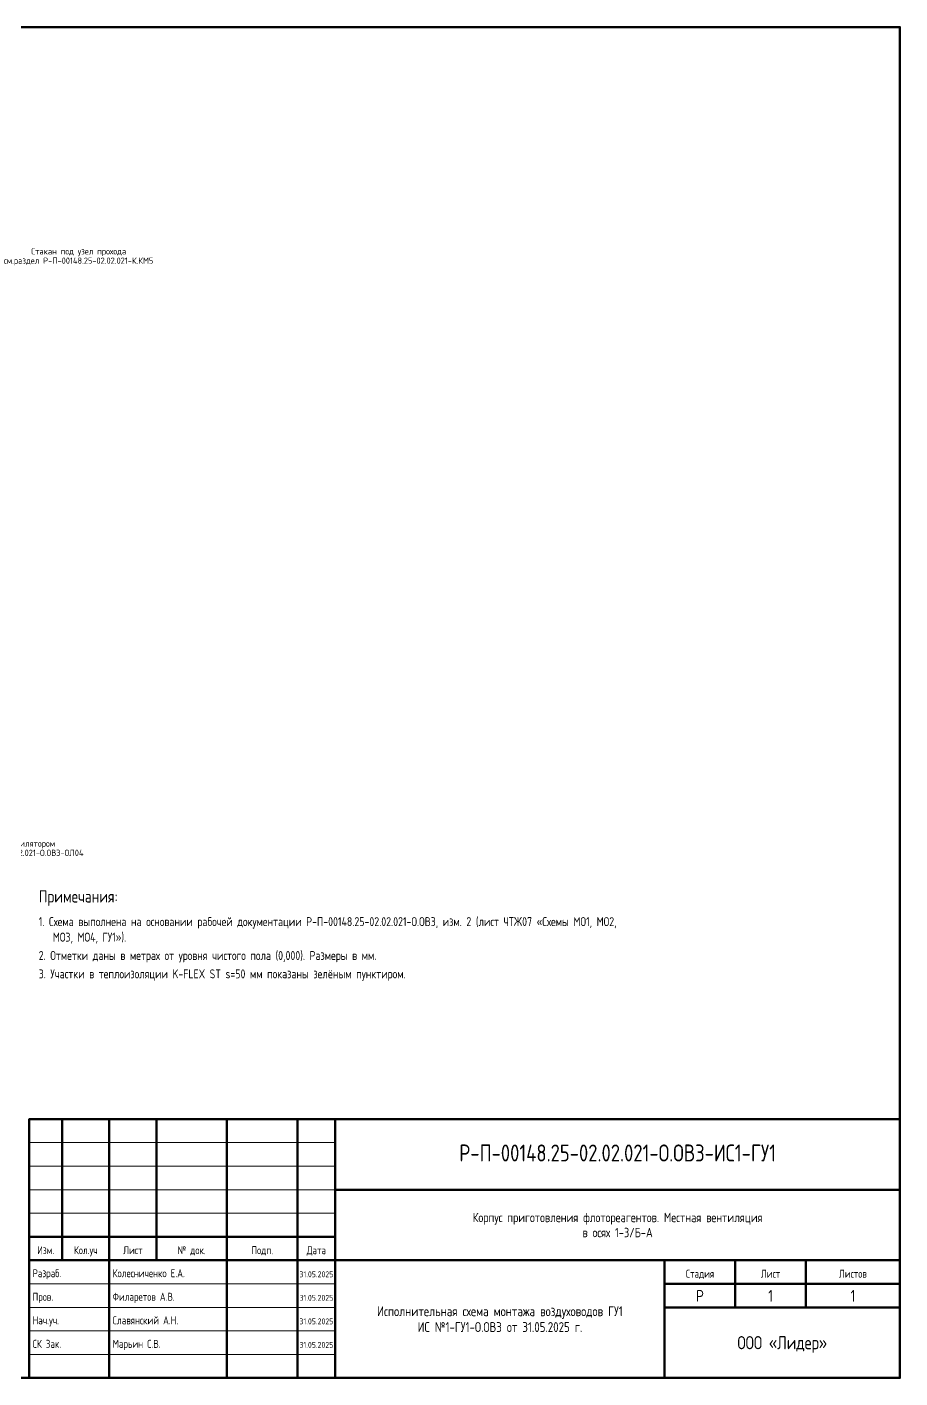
# Model space of a CAD drawing. Header units: metres. Extents: x 20 to 415, y 5 to 292.
# Drawn here: x 229.5 to 415, y 5 to 292 of the extents above; entities that cross this region are included whole.
import ezdxf
from ezdxf.enums import TextEntityAlignment as Align

# ---------------------------------------------------------------- set-up
doc = ezdxf.new("R2010")
doc.units = ezdxf.units.M
for name, color, linetype in [('ОБОЗНАЧЕНИЯ', 7, 'Continuous'), ('РАМКА', 7, 'Continuous'), ('ТЕКСТ', 7, 'Continuous')]:
    doc.layers.add(name, color=color, linetype=linetype)
doc.styles.add('GOST', font='isocpeur.ttf')

msp = doc.modelspace()

# ---------------------------------------------------------------- linework, layer by layer
at = {"layer": 'РАМКА', "lineweight": 60}
for points in [[(20, 5), (415, 5), (415, 292), (20, 292), (20, 5)], [(230, 5), (415, 5), (415, 60), (230, 60), (230, 5)], [(237, 30), (237, 60)], [(247, 30), (247, 60)], [(257, 30), (257, 60)], [(272, 30), (272, 60)], [(287, 30), (287, 60)], [(295, 30), (295, 60)], [(295, 5), (295, 60)], [(295, 45), (415, 45)], [(230, 35), (295, 35)], [(230, 30), (295, 30)], [(247, 5), (247, 30)], [(272, 5), (272, 30)], [(287, 5), (287, 30)], [(295, 30), (415, 30)], [(365, 5), (365, 30)], [(380, 20), (380, 30)], [(395, 20), (395, 30)], [(365, 25), (415, 25)], [(365, 20), (415, 20)]]:
    msp.add_lwpolyline(points, dxfattribs=at)
at = {"layer": 'РАМКА', "lineweight": 20}
for points in [[(230, 55), (295, 55)], [(230, 50), (295, 50)], [(230, 45), (295, 45)], [(230, 40), (295, 40)], [(230, 25), (295, 25)], [(230, 20), (295, 20)], [(230, 15), (295, 15)], [(230, 10), (295, 10)]]:
    msp.add_lwpolyline(points, dxfattribs=at)

# ---------------------------------------------------------------- texts
at = {"layer": 'ОБОЗНАЧЕНИЯ', "style": 'GOST', "width": 0.8}
for s, p in [('Стакан под узел прохода', (230.4, 243.68)), ('см.раздел Р-П-00148.25-02.02.021-К.КМ5', (224.58, 241.7)), ('Катушка с вентилятором', (215.64, 117.87)), ('см. Р-П-00148.25-02.02.021-О.ОВ3-ОЛ04', (210.44, 115.9))]:
    msp.add_text(s, height=1.3315, dxfattribs=at).set_placement(p)
at = {"layer": 'ТЕКСТ', "style": 'GOST', "width": 0.8}
for s, height, p in [('Примечания:', 2.6, (232, 106)), ('1. Схема выполнена на основании рабочей документации Р-П-00148.25-02.02.021-О.ОВ3, изм. 2 (лист ЧТЖ07 «Схемы МО1, МО2,', 1.9, (232, 101)), ('МО3, МО4, ГУ1»).', 1.9, (235, 97.7)), ('2. Отметки даны в метрах от уровня чистого пола (0,000). Размеры в мм.', 1.9, (232, 93.8)), ('3. Участки в теплоизоляции K-FLEX ST s=50 мм показаны зелёным пунктиром.', 1.9, (232, 89.9)), ('Разраб.', 1.7, (230.7, 26.4)), ('Колесниченко Е.А.', 1.7, (247.7, 26.4)), ('31.05.2025', 1.25, (287.4, 26.4)), ('Пров.', 1.7, (230.7, 21.4)), ('Филаретов А.В.', 1.7, (247.7, 21.4)), ('31.05.2025', 1.25, (287.4, 21.4)), ('Нач.уч.', 1.7, (230.7, 16.4)), ('Славянский А.Н.', 1.7, (247.7, 16.4)), ('31.05.2025', 1.25, (287.4, 16.4)), ('СК Зак.', 1.7, (230.7, 11.4)), ('Марьин С.В.', 1.7, (247.7, 11.4)), ('31.05.2025', 1.25, (287.4, 11.4))]:
    msp.add_text(s, height=height, dxfattribs=at).set_placement(p)
for s, height, p in [('Р-П-00148.25-02.02.021-О.ОВ3-ИС1-ГУ1', 3.6, (355, 51)), ('Корпус приготовления флотореагентов. Местная вентиляция', 2, (355, 38.1)), ('в осях 1-3/Б-А', 2, (355, 34.9)), ('Изм.', 1.7, (233.5, 31.3)), ('Кол.уч', 1.7, (242, 31.3)), ('Лист', 1.7, (252, 31.3)), ('№ док.', 1.7, (264.5, 31.3)), ('Подп.', 1.7, (279.5, 31.3)), ('Дата', 1.7, (291, 31.3)), ('Стадия', 1.7, (372.5, 26.3)), ('Лист', 1.7, (387.5, 26.3)), ('Листов', 1.7, (405, 26.3)), ('Р', 2.5, (372.5, 21.2)), ('1', 2.5, (387.5, 21.2)), ('1', 2.5, (405, 21.2)), ('Исполнительная схема монтажа воздуховодов ГУ1', 2.1, (330, 18.13)), ('ИС №1-ГУ1-О.ОВ3 от 31.05.2025 г.', 2.1, (330, 14.77)), ('ООО «Лидер»', 2.8, (390, 11.1))]:
    msp.add_text(s, height=height, dxfattribs=at).set_placement(p, align=Align.CENTER)

doc.saveas('drawing.dxf')
